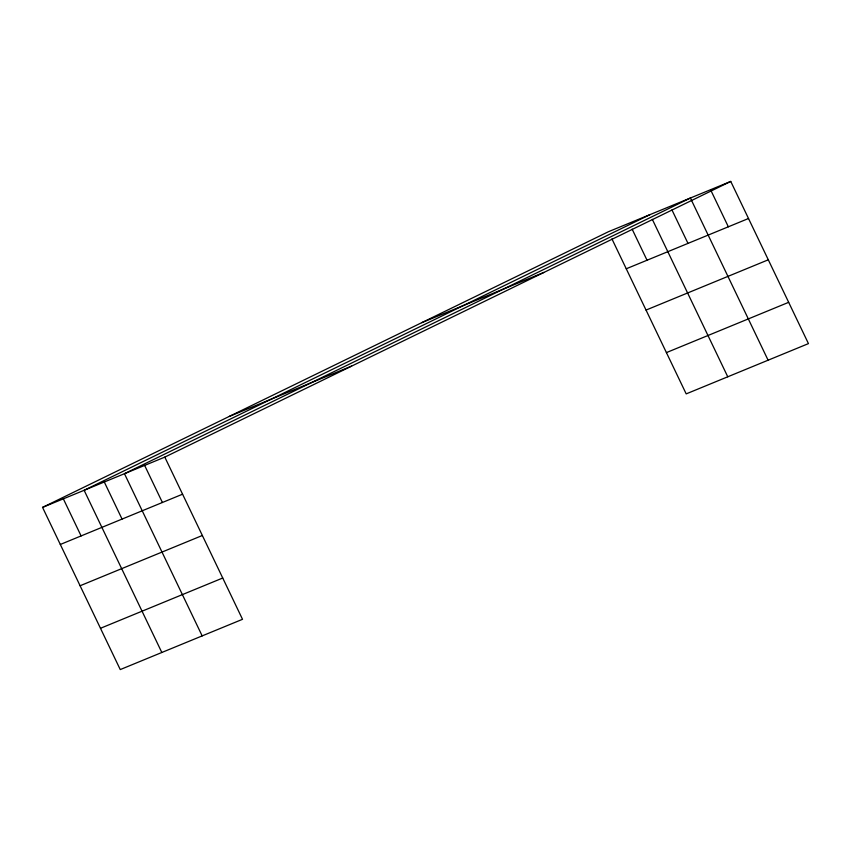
<?xml version="1.0" encoding="UTF-8"?>
<svg xmlns="http://www.w3.org/2000/svg" width="851" height="851" viewBox="0 0 851 851"><rect width="100%" height="100%" fill="white"/><g stroke="black" fill="none" stroke-linecap="round" stroke-linejoin="round"><path stroke-width="1.28" d="M42.55 507.387L164.807 457.115L242.514 619.305L120.257 669.577L42.55 507.387L608.486 231.695L730.743 181.423L808.45 343.613L686.193 393.885L611.922 238.876M650.058 214.601L84.121 490.293L161.828 652.483M164.807 457.115L730.743 181.423M421.724 322.678L543.98 272.394M229.313 416.405L351.559 366.132M626.251 268.778L748.508 218.505M60.315 544.47L182.571 494.197M646.037 310.072L768.293 259.8M80.1 585.754L202.357 535.481M666.418 352.601L788.664 302.328M100.482 628.293L222.728 578.02M710.564 189.72L728.339 226.802M768.102 360.207L690.395 198.017L124.459 473.699L202.166 635.899M671.939 209.899L687.991 243.397M652.345 219.388L727.765 376.802M632.133 229.132L647.037 260.236M144.627 465.401L162.403 502.494M104.29 481.996L122.055 519.078M63.336 498.835L81.1 535.928"/></g></svg>
